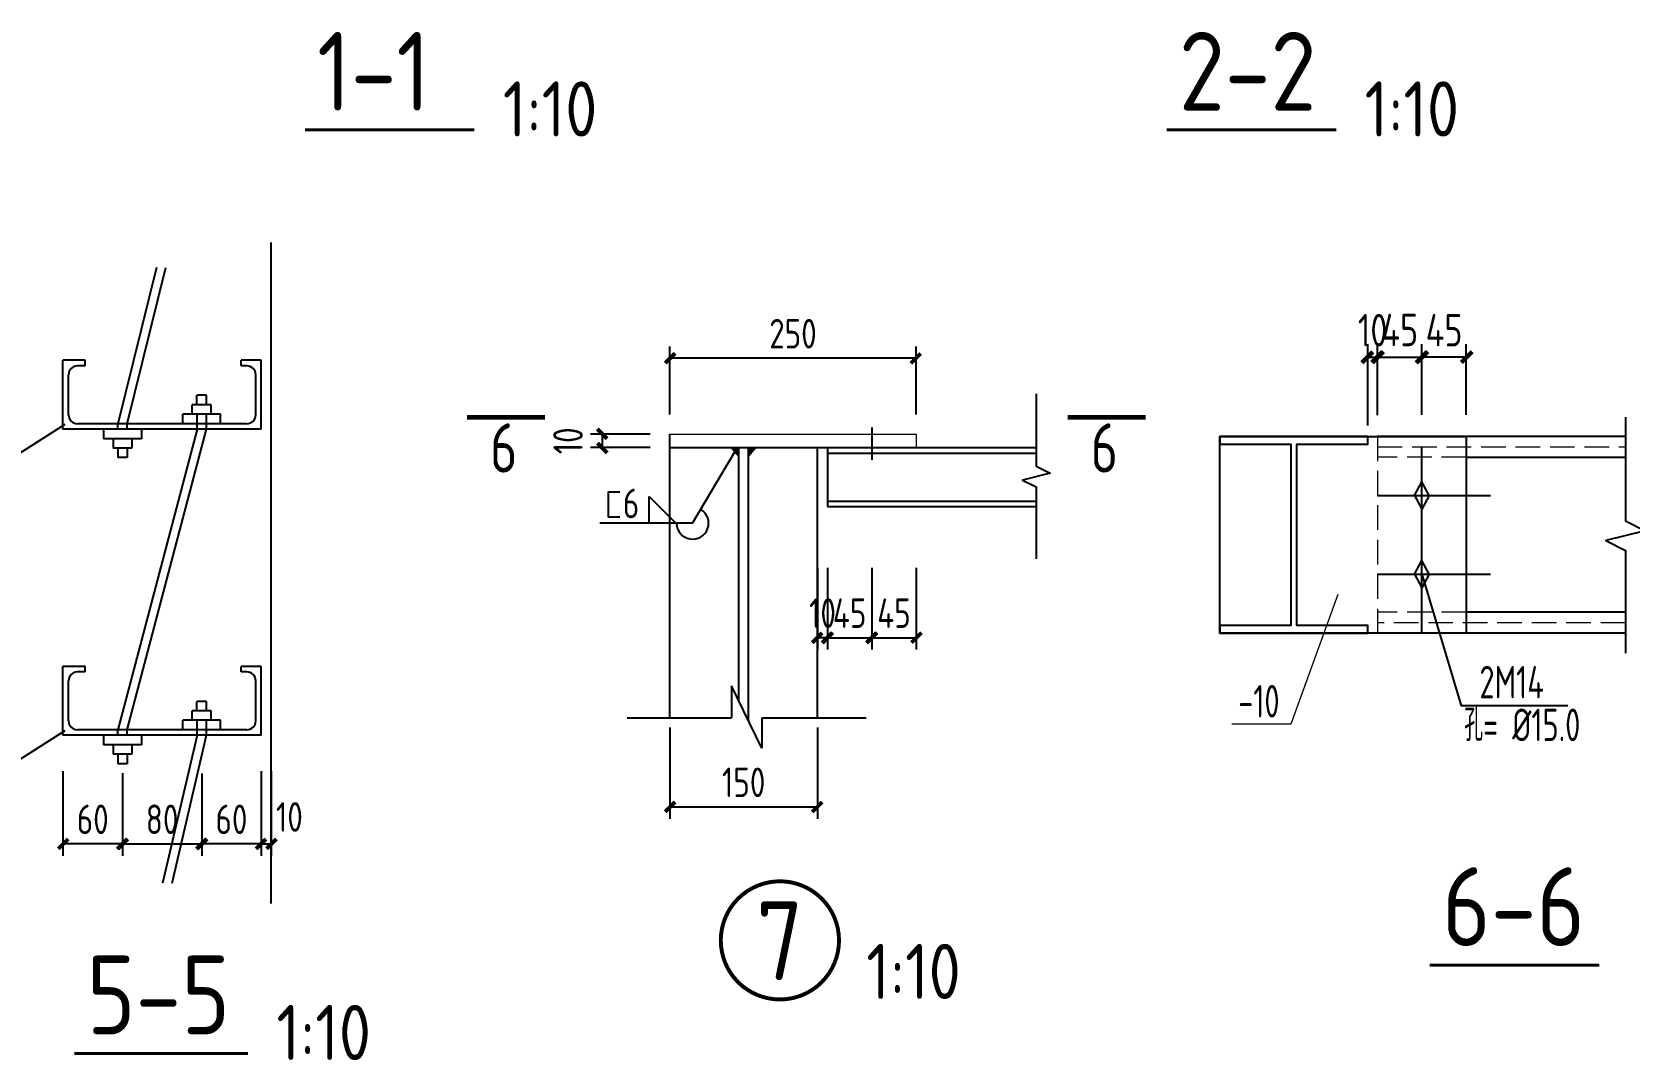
# Model space of a CAD drawing. Header units: millimetres. Extents: x 865974 to 875117, y 41124 to 44891.
# Drawn here: x 868926.3 to 869088.4, y 41325.7 to 41430.1 of the extents above; entities that cross this region are included whole.
import ezdxf

# ---------------------------------------------------------------- set-up
doc = ezdxf.new("R2010")
doc.units = ezdxf.units.MM
doc.header["$LTSCALE"] = 1000
doc.header["$MEASUREMENT"] = 0
doc.linetypes.add('DASH', pattern=[0.35, 0.25, -0.1])
doc.linetypes.add('DOTE', pattern=[2.42, 2, -0.2, 0.02, -0.2])
for name, color, linetype, lineweight in [('1', 4, 'Continuous', 70), ('D3', 62, 'Continuous', 9), ('LZ', 64, 'Continuous', 9), ('数字', 3, 'Continuous', 9)]:
    doc.layers.add(name, color=color, linetype=linetype, lineweight=lineweight)
for name, color, linetype in [('AXIS', 3, 'Continuous'), ('D1', 112, 'Continuous'), ('D2', 6, 'Continuous'), ('DIM', 7, 'Continuous'), ('DOTE', 1, 'DOTE'), ('M_Prof', 2, 'Continuous'), ('M_Thin', 7, 'Continuous'), ('PUB_DIM', 3, 'Continuous'), ('文字', 7, 'Continuous'), ('标注', 7, 'Continuous'), ('桩', 6, 'Continuous')]:
    doc.layers.add(name, color=color, linetype=linetype)
doc.styles.add('GBHZ', font='gbenor.shx', dxfattribs={"width": 0.9, "bigfont": 'gbcbig.shx'})
doc.dimstyles.new('Y10', dxfattribs={"dimscale": 0, "dimtxt": 3, "dimasz": 0.01, "dimexe": 1.2, "dimexo": 1, "dimgap": 1, "dimtad": 1, "dimdec": 0, "dimlfac": 10, "dimzin": 0, "dimdsep": 46, "dimtxsty": 'GBHZ', "dimblk1": 'DX', "dimblk2": 'DX', "dimsah": 1, "dimcen": 0.09, "dimdle": 1, "dimadec": 0, "dimazin": 0, "dimtfac": 1, "dimtdec": 0, "dimtix": 1, "dimtmove": 2, "dimatfit": 3, "dimldrblk": 'DX', "dimfxl": 0, "dimtolj": 1, "dimtzin": 0, "dimarcsym": 0})
doc.dimstyles.new('Y10(110)', dxfattribs={"dimscale": 1.1, "dimtxt": 3, "dimasz": 0.01, "dimexe": 1.2, "dimexo": 1, "dimgap": 1, "dimtad": 1, "dimdec": 0, "dimlfac": 10, "dimzin": 0, "dimdsep": 46, "dimtxsty": 'GBHZ', "dimblk1": 'DX', "dimblk2": 'DX', "dimsah": 1, "dimcen": 0.09, "dimdle": 1, "dimadec": 0, "dimazin": 0, "dimtfac": 1, "dimtdec": 0, "dimtix": 1, "dimtmove": 2, "dimatfit": 3, "dimldrblk": 'DX', "dimfxl": 0, "dimtolj": 1, "dimtzin": 0, "dimarcsym": 0})
doc.dimstyles.new('Y100', dxfattribs={"dimscale": 0, "dimtxt": 3, "dimasz": 0.01, "dimexe": 1.2, "dimexo": 2, "dimgap": 1, "dimtad": 1, "dimdec": 0, "dimlfac": 100, "dimzin": 0, "dimdsep": 46, "dimtxsty": 'GBHZ', "dimblk": 'DX', "dimcen": 0.09, "dimdle": 1, "dimclrd": 7, "dimclre": 7, "dimclrt": 7, "dimadec": 0, "dimazin": 0, "dimtfac": 1, "dimtdec": 0, "dimtix": 1, "dimtmove": 2, "dimatfit": 3, "dimldrblk": 'DX', "dimfxl": 0, "dimtolj": 1, "dimtzin": 0, "dimarcsym": 0})

# ---------------------------------------------------------------- blocks, each defined once
blk = doc.blocks.new('DX')
at = {"color": 0, "linetype": 'ByBlock', "const_width": 40}
blk.add_lwpolyline([(-54, -51), (46, 49)], dxfattribs=at)
blk = doc.blocks.new('*D96')
at = {"layer": 'Defpoints', "color": 0, "linetype": 'ByBlock', "transparency": 16777216}
for p in [(868943.54, 41355.78), (868949.59, 41356.02), (868943.54, 41347.63)]:
    blk.add_point(p, dxfattribs=at)
at = {"layer": 'DIM', "color": 0, "linetype": 'ByBlock', "lineweight": -2, "transparency": 16777216}
for p, q in [((868943.54, 41354.78), (868943.54, 41346.43)), ((868949.59, 41355.02), (868949.59, 41346.43)), ((868949.58, 41347.63), (868943.55, 41347.63))]:
    blk.add_line(p, q, dxfattribs=at)
at = {"layer": 'DIM', "color": 0, "linetype": 'ByBlock', "lineweight": -2, "transparency": 16777216, "xscale": 0.01, "yscale": 0.01, "zscale": 0.01, "rotation": 180}
blk.add_blockref('DX', (868943.54, 41347.63), dxfattribs=at)
at = {"layer": 'DIM', "color": 0, "linetype": 'ByBlock', "lineweight": -2, "transparency": 16777216, "xscale": 0.01, "yscale": 0.01, "zscale": 0.01}
blk.add_blockref('DX', (868949.59, 41347.63), dxfattribs=at)
at = {"layer": 'DIM', "color": 0, "linetype": 'ByBlock', "transparency": 16777216, "insert": (868946.56, 41350.13), "char_height": 3, "attachment_point": 5, "style": 'GBHZ'}
blk.add_mtext('\\A1;60', dxfattribs=at)
blk = doc.blocks.new('*D97')
at = {"layer": 'Defpoints', "color": 0, "linetype": 'ByBlock', "transparency": 16777216}
for p in [(868929.45, 41356.02), (868935.5, 41355.81), (868929.45, 41347.63)]:
    blk.add_point(p, dxfattribs=at)
at = {"layer": 'DIM', "color": 0, "linetype": 'ByBlock', "lineweight": -2, "transparency": 16777216}
for p, q in [((868929.45, 41355.02), (868929.45, 41346.43)), ((868935.5, 41354.81), (868935.5, 41346.43)), ((868935.49, 41347.63), (868929.46, 41347.63))]:
    blk.add_line(p, q, dxfattribs=at)
at = {"layer": 'DIM', "color": 0, "linetype": 'ByBlock', "lineweight": -2, "transparency": 16777216, "xscale": 0.01, "yscale": 0.01, "zscale": 0.01, "rotation": 180}
blk.add_blockref('DX', (868929.45, 41347.63), dxfattribs=at)
at = {"layer": 'DIM', "color": 0, "linetype": 'ByBlock', "lineweight": -2, "transparency": 16777216, "xscale": 0.01, "yscale": 0.01, "zscale": 0.01}
blk.add_blockref('DX', (868935.5, 41347.63), dxfattribs=at)
at = {"layer": 'DIM', "color": 0, "linetype": 'ByBlock', "transparency": 16777216, "insert": (868932.48, 41350.13), "char_height": 3, "attachment_point": 5, "style": 'GBHZ'}
blk.add_mtext('\\A1;60', dxfattribs=at)
blk = doc.blocks.new('*D98')
at = {"layer": 'Defpoints', "color": 0, "linetype": 'ByBlock', "transparency": 16777216}
for p in [(868949.59, 41356.02), (868950.59, 41356.02), (868950.59, 41347.63)]:
    blk.add_point(p, dxfattribs=at)
at = {"layer": 'DIM', "color": 0, "linetype": 'ByBlock', "lineweight": -2, "transparency": 16777216}
for p, q in [((868949.59, 41355.02), (868949.59, 41346.43)), ((868950.59, 41355.02), (868950.59, 41346.43)), ((868949.58, 41347.63), (868949.57, 41347.63)), ((868949.59, 41347.63), (868950.59, 41347.63)), ((868950.6, 41347.63), (868950.61, 41347.63))]:
    blk.add_line(p, q, dxfattribs=at)
at = {"layer": 'DIM', "color": 0, "linetype": 'ByBlock', "lineweight": -2, "transparency": 16777216, "xscale": 0.01, "yscale": 0.01, "zscale": 0.01}
blk.add_blockref('DX', (868949.59, 41347.63), dxfattribs=at)
at = {"layer": 'DIM', "color": 0, "linetype": 'ByBlock', "lineweight": -2, "transparency": 16777216, "xscale": 0.01, "yscale": 0.01, "zscale": 0.01, "rotation": 180}
blk.add_blockref('DX', (868950.59, 41347.63), dxfattribs=at)
at = {"layer": 'DIM', "color": 0, "linetype": 'ByBlock', "transparency": 16777216, "insert": (868952.44, 41350.37), "char_height": 3, "attachment_point": 5, "style": 'GBHZ'}
blk.add_mtext('\\A1;10', dxfattribs=at)
blk = doc.blocks.new('*D99')
at = {"layer": 'Defpoints', "color": 0, "linetype": 'ByBlock', "transparency": 16777216}
for p in [(868943.54, 41355.78), (868935.5, 41354.58), (868943.54, 41347.63)]:
    blk.add_point(p, dxfattribs=at)
at = {"layer": 'DIM', "color": 0, "linetype": 'ByBlock', "lineweight": -2, "transparency": 16777216}
for p, q in [((868935.5, 41353.58), (868935.5, 41346.43)), ((868943.54, 41354.78), (868943.54, 41346.43)), ((868935.51, 41347.63), (868943.53, 41347.63))]:
    blk.add_line(p, q, dxfattribs=at)
at = {"layer": 'DIM', "color": 0, "linetype": 'ByBlock', "lineweight": -2, "transparency": 16777216, "xscale": 0.01, "yscale": 0.01, "zscale": 0.01, "rotation": 180}
blk.add_blockref('DX', (868935.5, 41347.63), dxfattribs=at)
at = {"layer": 'DIM', "color": 0, "linetype": 'ByBlock', "lineweight": -2, "transparency": 16777216, "xscale": 0.01, "yscale": 0.01, "zscale": 0.01}
blk.add_blockref('DX', (868943.54, 41347.63), dxfattribs=at)
at = {"layer": 'DIM', "color": 0, "linetype": 'ByBlock', "transparency": 16777216, "insert": (868939.52, 41350.13), "char_height": 3, "attachment_point": 5, "style": 'GBHZ'}
blk.add_mtext('\\A1;80', dxfattribs=at)
blk = doc.blocks.new('*D408')
at = {"layer": 'Defpoints', "color": 0, "linetype": 'ByBlock', "transparency": 16777216}
for p in [(869067.39, 41397.06), (869067.39, 41390.12), (869071.89, 41390.12)]:
    blk.add_point(p, dxfattribs=at)
at = {"layer": 'DIM', "color": 0, "linetype": 'ByBlock', "lineweight": -2, "transparency": 16777216}
for p, q in [((869067.39, 41391.22), (869067.39, 41398.38)), ((869071.89, 41391.22), (869071.89, 41398.38)), ((869067.38, 41397.06), (869067.37, 41397.06)), ((869071.89, 41397.06), (869067.39, 41397.06)), ((869071.9, 41397.06), (869071.91, 41397.06))]:
    blk.add_line(p, q, dxfattribs=at)
at = {"layer": 'DIM', "color": 0, "linetype": 'ByBlock', "lineweight": -2, "transparency": 16777216, "xscale": 0.011, "yscale": 0.011, "zscale": 0.011}
blk.add_blockref('DX', (869067.39, 41397.06), dxfattribs=at)
at = {"layer": 'DIM', "color": 0, "linetype": 'ByBlock', "lineweight": -2, "transparency": 16777216, "xscale": 0.011, "yscale": 0.011, "zscale": 0.011, "rotation": 180}
blk.add_blockref('DX', (869071.89, 41397.06), dxfattribs=at)
at = {"layer": 'DIM', "color": 0, "linetype": 'ByBlock', "transparency": 16777216, "insert": (869069.64, 41399.81), "char_height": 3.3, "attachment_point": 5, "style": 'GBHZ'}
blk.add_mtext('\\A1;45', dxfattribs=at)
blk = doc.blocks.new('*D409')
at = {"layer": 'Defpoints', "color": 0, "linetype": 'ByBlock', "transparency": 16777216}
for p in [(869062.89, 41397.06), (869062.89, 41390.07), (869061.89, 41389.02)]:
    blk.add_point(p, dxfattribs=at)
at = {"layer": 'DIM', "color": 0, "linetype": 'ByBlock', "lineweight": -2, "transparency": 16777216}
for p, q in [((869061.89, 41390.12), (869061.89, 41398.38)), ((869062.89, 41391.17), (869062.89, 41398.38)), ((869061.88, 41397.06), (869061.87, 41397.06)), ((869061.89, 41397.06), (869062.89, 41397.06)), ((869062.9, 41397.06), (869062.91, 41397.06))]:
    blk.add_line(p, q, dxfattribs=at)
at = {"layer": 'DIM', "color": 0, "linetype": 'ByBlock', "lineweight": -2, "transparency": 16777216, "xscale": 0.011, "yscale": 0.011, "zscale": 0.011}
blk.add_blockref('DX', (869061.89, 41397.06), dxfattribs=at)
at = {"layer": 'DIM', "color": 0, "linetype": 'ByBlock', "lineweight": -2, "transparency": 16777216, "xscale": 0.011, "yscale": 0.011, "zscale": 0.011, "rotation": 180}
blk.add_blockref('DX', (869062.89, 41397.06), dxfattribs=at)
at = {"layer": 'DIM', "color": 0, "linetype": 'ByBlock', "transparency": 16777216, "insert": (869062.39, 41399.81), "char_height": 3.3, "attachment_point": 5, "style": 'GBHZ'}
blk.add_mtext('\\A1;10', dxfattribs=at)
blk = doc.blocks.new('*D410')
at = {"layer": 'Defpoints', "color": 0, "linetype": 'ByBlock', "transparency": 16777216}
for p in [(869067.39, 41397.08), (869062.89, 41390.07), (869067.39, 41390.13)]:
    blk.add_point(p, dxfattribs=at)
at = {"layer": 'DIM', "color": 0, "linetype": 'ByBlock', "lineweight": -2, "transparency": 16777216}
for p, q in [((869062.89, 41391.17), (869062.89, 41398.4)), ((869067.39, 41391.23), (869067.39, 41398.4)), ((869062.88, 41397.08), (869062.87, 41397.08)), ((869062.89, 41397.08), (869067.39, 41397.08)), ((869067.4, 41397.08), (869067.41, 41397.08))]:
    blk.add_line(p, q, dxfattribs=at)
at = {"layer": 'DIM', "color": 0, "linetype": 'ByBlock', "lineweight": -2, "transparency": 16777216, "xscale": 0.011, "yscale": 0.011, "zscale": 0.011}
blk.add_blockref('DX', (869062.89, 41397.08), dxfattribs=at)
at = {"layer": 'DIM', "color": 0, "linetype": 'ByBlock', "lineweight": -2, "transparency": 16777216, "xscale": 0.011, "yscale": 0.011, "zscale": 0.011, "rotation": 180}
blk.add_blockref('DX', (869067.39, 41397.08), dxfattribs=at)
at = {"layer": 'DIM', "color": 0, "linetype": 'ByBlock', "transparency": 16777216, "insert": (869065.14, 41399.83), "char_height": 3.3, "attachment_point": 5, "style": 'GBHZ'}
blk.add_mtext('\\A1;45', dxfattribs=at)
blk = doc.blocks.new('*D414')
at = {"layer": 'Defpoints', "color": 0, "linetype": 'ByBlock', "transparency": 16777216}
for p in [(869007.05, 41376.67), (869011.55, 41376.67), (869011.55, 41368.57)]:
    blk.add_point(p, dxfattribs=at)
at = {"layer": 'DIM', "color": 0, "linetype": 'ByBlock', "lineweight": -2, "transparency": 16777216}
for p, q in [((869007.05, 41375.67), (869007.05, 41367.37)), ((869011.55, 41375.67), (869011.55, 41367.37)), ((869007.04, 41368.57), (869007.03, 41368.57)), ((869007.05, 41368.57), (869011.55, 41368.57)), ((869011.56, 41368.57), (869011.57, 41368.57))]:
    blk.add_line(p, q, dxfattribs=at)
at = {"layer": 'DIM', "color": 0, "linetype": 'ByBlock', "lineweight": -2, "transparency": 16777216, "xscale": 0.01, "yscale": 0.01, "zscale": 0.01}
blk.add_blockref('DX', (869007.05, 41368.57), dxfattribs=at)
at = {"layer": 'DIM', "color": 0, "linetype": 'ByBlock', "lineweight": -2, "transparency": 16777216, "xscale": 0.01, "yscale": 0.01, "zscale": 0.01, "rotation": 180}
blk.add_blockref('DX', (869011.55, 41368.57), dxfattribs=at)
at = {"layer": 'DIM', "color": 0, "linetype": 'ByBlock', "transparency": 16777216, "insert": (869009.3, 41371.07), "char_height": 3, "attachment_point": 5, "style": 'GBHZ'}
blk.add_mtext('\\A1;45', dxfattribs=at)
blk = doc.blocks.new('*D415')
at = {"layer": 'Defpoints', "color": 0, "linetype": 'ByBlock', "transparency": 16777216}
for p in [(869011.55, 41376.67), (869016.05, 41376.67), (869016.05, 41368.57)]:
    blk.add_point(p, dxfattribs=at)
at = {"layer": 'DIM', "color": 0, "linetype": 'ByBlock', "lineweight": -2, "transparency": 16777216}
for p, q in [((869011.55, 41375.67), (869011.55, 41367.37)), ((869016.05, 41375.67), (869016.05, 41367.37)), ((869011.54, 41368.57), (869011.53, 41368.57)), ((869011.55, 41368.57), (869016.05, 41368.57)), ((869016.06, 41368.57), (869016.07, 41368.57))]:
    blk.add_line(p, q, dxfattribs=at)
at = {"layer": 'DIM', "color": 0, "linetype": 'ByBlock', "lineweight": -2, "transparency": 16777216, "xscale": 0.01, "yscale": 0.01, "zscale": 0.01}
blk.add_blockref('DX', (869011.55, 41368.57), dxfattribs=at)
at = {"layer": 'DIM', "color": 0, "linetype": 'ByBlock', "lineweight": -2, "transparency": 16777216, "xscale": 0.01, "yscale": 0.01, "zscale": 0.01, "rotation": 180}
blk.add_blockref('DX', (869016.05, 41368.57), dxfattribs=at)
at = {"layer": 'DIM', "color": 0, "linetype": 'ByBlock', "transparency": 16777216, "insert": (869013.8, 41371.07), "char_height": 3, "attachment_point": 5, "style": 'GBHZ'}
blk.add_mtext('\\A1;45', dxfattribs=at)
blk = doc.blocks.new('*D416')
at = {"layer": 'Defpoints', "color": 0, "linetype": 'ByBlock', "transparency": 16777216}
for p in [(869006.05, 41376.67), (869007.05, 41376.67), (869006.05, 41368.57)]:
    blk.add_point(p, dxfattribs=at)
at = {"layer": 'DIM', "color": 0, "linetype": 'ByBlock', "lineweight": -2, "transparency": 16777216}
for p, q in [((869006.05, 41375.67), (869006.05, 41367.37)), ((869007.05, 41375.67), (869007.05, 41367.37)), ((869006.04, 41368.57), (869006.03, 41368.57)), ((869007.05, 41368.57), (869006.05, 41368.57)), ((869007.06, 41368.57), (869007.07, 41368.57))]:
    blk.add_line(p, q, dxfattribs=at)
at = {"layer": 'DIM', "color": 0, "linetype": 'ByBlock', "lineweight": -2, "transparency": 16777216, "xscale": 0.01, "yscale": 0.01, "zscale": 0.01}
blk.add_blockref('DX', (869006.05, 41368.57), dxfattribs=at)
at = {"layer": 'DIM', "color": 0, "linetype": 'ByBlock', "lineweight": -2, "transparency": 16777216, "xscale": 0.01, "yscale": 0.01, "zscale": 0.01, "rotation": 180}
blk.add_blockref('DX', (869007.05, 41368.57), dxfattribs=at)
at = {"layer": 'DIM', "color": 0, "linetype": 'ByBlock', "transparency": 16777216, "insert": (869006.55, 41371.07), "char_height": 3, "attachment_point": 5, "style": 'GBHZ'}
blk.add_mtext('\\A1;10', dxfattribs=at)
blk = doc.blocks.new('*D417')
at = {"layer": 'Defpoints', "color": 0, "linetype": 'ByBlock', "transparency": 16777216}
for p in [(868991.05, 41396.95), (868991.05, 41390.26), (869016.05, 41390.26)]:
    blk.add_point(p, dxfattribs=at)
at = {"layer": 'DIM', "color": 0, "linetype": 'ByBlock', "lineweight": -2, "transparency": 16777216}
for p, q in [((868991.05, 41391.26), (868991.05, 41398.15)), ((869016.05, 41391.26), (869016.05, 41398.15)), ((869016.04, 41396.95), (868991.06, 41396.95))]:
    blk.add_line(p, q, dxfattribs=at)
at = {"layer": 'DIM', "color": 0, "linetype": 'ByBlock', "lineweight": -2, "transparency": 16777216, "xscale": 0.01, "yscale": 0.01, "zscale": 0.01, "rotation": 180}
blk.add_blockref('DX', (868991.05, 41396.95), dxfattribs=at)
at = {"layer": 'DIM', "color": 0, "linetype": 'ByBlock', "lineweight": -2, "transparency": 16777216, "xscale": 0.01, "yscale": 0.01, "zscale": 0.01}
blk.add_blockref('DX', (869016.05, 41396.95), dxfattribs=at)
at = {"layer": 'DIM', "color": 0, "linetype": 'ByBlock', "transparency": 16777216, "insert": (869003.55, 41399.45), "char_height": 3, "attachment_point": 5, "style": 'GBHZ'}
blk.add_mtext('\\A1;250', dxfattribs=at)
blk = doc.blocks.new('*D418')
at = {"layer": 'Defpoints', "color": 0, "linetype": 'ByBlock', "transparency": 16777216}
for p in [(868991.05, 41360.44), (869006.05, 41360.44), (869006.05, 41351.39)]:
    blk.add_point(p, dxfattribs=at)
at = {"layer": 'DIM', "color": 0, "linetype": 'ByBlock', "lineweight": -2, "transparency": 16777216}
for p, q in [((868991.05, 41359.44), (868991.05, 41350.19)), ((869006.05, 41359.44), (869006.05, 41350.19)), ((868991.06, 41351.39), (869006.04, 41351.39))]:
    blk.add_line(p, q, dxfattribs=at)
at = {"layer": 'DIM', "color": 0, "linetype": 'ByBlock', "lineweight": -2, "transparency": 16777216, "xscale": 0.01, "yscale": 0.01, "zscale": 0.01, "rotation": 180}
blk.add_blockref('DX', (868991.05, 41351.39), dxfattribs=at)
at = {"layer": 'DIM', "color": 0, "linetype": 'ByBlock', "lineweight": -2, "transparency": 16777216, "xscale": 0.01, "yscale": 0.01, "zscale": 0.01}
blk.add_blockref('DX', (869006.05, 41351.39), dxfattribs=at)
at = {"layer": 'DIM', "color": 0, "linetype": 'ByBlock', "transparency": 16777216, "insert": (868998.55, 41353.89), "char_height": 3, "attachment_point": 5, "style": 'GBHZ'}
blk.add_mtext('\\A1;150', dxfattribs=at)
blk = doc.blocks.new('*D419')
at = {"layer": 'Defpoints', "color": 0, "transparency": 16777216}
for p in [(868991.05, 41389.24), (868984.19, 41387.89), (868991.05, 41387.89)]:
    blk.add_point(p, dxfattribs=at)
at = {"layer": '标注', "color": 7, "lineweight": -2, "transparency": 16777216}
for p, q in [((868989.05, 41389.24), (868982.99, 41389.24)), ((868984.19, 41389.25), (868984.19, 41389.26)), ((868984.19, 41389.24), (868984.19, 41387.89)), ((868989.05, 41387.89), (868982.99, 41387.89)), ((868984.19, 41387.88), (868984.19, 41387.87))]:
    blk.add_line(p, q, dxfattribs=at)
at = {"layer": '标注', "color": 7, "lineweight": -2, "transparency": 16777216, "xscale": 0.01, "yscale": 0.01, "zscale": 0.01}
for p, rotation in [((868984.19, 41389.24), 270), ((868984.19, 41387.89), 90)]:
    blk.add_blockref('DX', p, dxfattribs=dict(at, rotation=rotation))
at = {"layer": '标注', "color": 7, "transparency": 16777216, "insert": (868980.72, 41388.57), "char_height": 3, "attachment_point": 5, "rotation": 90, "style": 'GBHZ'}
blk.add_mtext('\\A1;10', dxfattribs=at)

msp = doc.modelspace()

# ---------------------------------------------------------------- linework, layer by layer
at = {"color": 251}
for p, q in [((868950.587, 41341.586), (868950.587, 41408.7)), ((868929.643, 41390.215, 1.667), (868923.766, 41386.461, -1.667)), ((868929.643, 41359.126, 1.667), (868923.766, 41355.372, -1.667))]:
    msp.add_line(p, q, dxfattribs=at)
at = {"linetype": 'ByBlock', "ltscale": 0.5, "const_width": 0.4}
msp.add_lwpolyline([(868996.226, 41337.835, 1), (869008.226, 41337.835, 1)], format="xyb", close=True, dxfattribs=at)
at = {"layer": '1', "const_width": 0.48}
for points in [[(868970.465, 41390.969), (868978.387, 41390.969)], [(869031.431, 41390.969), (869039.353, 41390.969)]]:
    msp.add_lwpolyline(points, dxfattribs=at)
at = {"layer": 'D1', "color": 251}
for p, q in [((868993.366, 41380.204), (868997.665, 41387.439)), ((868988.96, 41380.204), (868988.96, 41382.908)), ((868988.96, 41382.908), (868991.665, 41380.204)), ((868993.366, 41380.204), (868983.958, 41380.204)), ((869067.392, 41375.019), (869071.377, 41361.648)), ((869000.385, 41357.352), (868997.308, 41363.674)), ((868997.308, 41363.674), (868997.308, 41360.438)), ((869082.2, 41361.648), (869071.377, 41361.648)), ((868986.722, 41360.438), (868997.308, 41360.438)), ((869000.385, 41360.438), (869010.991, 41360.438)), ((869000.385, 41360.438), (869000.385, 41357.352))]:
    msp.add_line(p, q, dxfattribs=at)
msp.add_lwpolyline([(868985.963, 41380.824), (868984.826, 41380.824), (868984.826, 41383.376), (868985.963, 41383.376)], dxfattribs=at)
msp.add_arc((868993.366, 41380.204), 1.623, 180, 59.28688, dxfattribs=at)
at = {"layer": 'D2'}
for p, q in [((868938.949, 41406.17), (868935.019, 41390.313)), ((868935.981, 41390.313), (868939.911, 41406.17)), ((868931.714, 41396.748), (868929.454, 41396.748)), ((868929.454, 41389.75), (868929.454, 41396.748)), ((868931.714, 41396.185), (868930.925, 41396.185)), ((868931.714, 41396.185), (868931.714, 41396.748)), ((868949.587, 41396.748), (868947.534, 41396.748)), ((868947.534, 41396.185), (868947.534, 41396.748)), ((868948.122, 41396.185), (868947.534, 41396.185)), ((868949.587, 41389.75), (868949.587, 41396.748)), ((868930.024, 41391.215), (868930.024, 41395.283)), ((868949.024, 41391.215), (868949.024, 41395.283)), ((868944.02, 41393.197), (868943.059, 41393.196)), ((868943.059, 41392.235), (868943.059, 41393.196)), ((868944.021, 41392.235), (868944.02, 41393.197)), ((868945.463, 41391.274), (868941.617, 41391.273)), ((868941.617, 41390.311), (868941.617, 41391.273)), ((868942.578, 41391.273), (868942.578, 41392.235)), ((868944.501, 41392.235), (868942.578, 41392.235)), ((868943.068, 41389.75), (868943.069, 41391.273)), ((868944.03, 41389.75), (868944.03, 41391.284)), ((868944.502, 41391.274), (868944.501, 41392.235)), ((868945.464, 41390.312), (868945.463, 41391.274)), ((868949.587, 41389.75), (868929.454, 41389.75)), ((868948.122, 41390.313), (868930.925, 41390.313)), ((868933.576, 41389.752), (868933.576, 41388.79)), ((868935.019, 41389.752), (868935.019, 41390.313)), ((868943.068, 41389.75), (868935.019, 41359.224)), ((868935.98, 41389.751), (868935.981, 41390.313)), ((868935.981, 41359.224), (868944.03, 41389.75)), ((868937.423, 41389.751), (868937.423, 41388.789)), ((868991.05, 41360.438), (868991.05, 41389.242)), ((869011.55, 41389.918), (869011.55, 41386.65)), ((868937.423, 41388.789), (868933.576, 41388.79)), ((868934.538, 41388.79), (868934.537, 41387.828)), ((868936.461, 41387.828), (868934.537, 41387.828)), ((868935.018, 41387.828), (868935.018, 41386.867)), ((868935.98, 41387.828), (868935.98, 41386.866)), ((868936.461, 41388.789), (868936.461, 41387.828)), ((868991.05, 41387.89), (869028.249, 41387.89)), ((868998.05, 41362.149), (868998.05, 41387.89)), ((868999.05, 41360.094), (868999.05, 41387.89)), ((869006.05, 41360.438), (869006.05, 41387.89)), ((869007.047, 41387.89), (869007.047, 41381.891)), ((869054.393, 41389.022), (869061.892, 41389.022)), ((869062.892, 41389.022), (869071.892, 41389.022)), ((869088.045, 41389.022), (869062.892, 41389.022)), ((868935.98, 41386.866), (868935.018, 41386.867)), ((869007.047, 41387.326), (869028.249, 41387.326)), ((869088.045, 41386.881), (869071.892, 41386.881)), ((869007.047, 41382.455), (869028.249, 41382.455)), ((869007.047, 41381.891), (869028.249, 41381.891)), ((869088.045, 41371.163), (869071.892, 41371.163)), ((869088.045, 41369.022), (869062.892, 41369.022)), ((868931.714, 41365.659), (868929.454, 41365.659)), ((868929.454, 41358.661), (868929.454, 41365.659)), ((868931.714, 41365.096), (868930.925, 41365.096)), ((868931.714, 41365.096), (868931.714, 41365.659)), ((868949.587, 41365.659), (868947.534, 41365.659)), ((868947.534, 41365.096), (868947.534, 41365.659)), ((868948.122, 41365.096), (868947.534, 41365.096)), ((868949.587, 41358.661), (868949.587, 41365.659)), ((868930.024, 41360.126), (868930.024, 41364.194)), ((868949.024, 41360.126), (868949.024, 41364.194)), ((868943.059, 41361.146), (868943.059, 41362.108)), ((868944.02, 41362.108), (868943.059, 41362.108)), ((868944.021, 41361.146), (868944.02, 41362.108)), ((868945.463, 41360.185), (868941.617, 41360.184)), ((868941.617, 41359.222), (868941.617, 41360.184)), ((868942.578, 41360.184), (868942.578, 41361.146)), ((868944.501, 41361.146), (868942.578, 41361.146)), ((868943.068, 41358.661), (868943.069, 41360.184)), ((868944.03, 41358.661), (868944.03, 41360.195)), ((868944.502, 41360.185), (868944.501, 41361.146)), ((868945.464, 41359.223), (868945.463, 41360.185)), ((868949.587, 41358.661), (868929.454, 41358.661)), ((868948.122, 41359.224), (868930.925, 41359.224)), ((868933.576, 41358.663), (868933.576, 41357.701)), ((868935.019, 41358.663), (868935.019, 41359.224)), ((868935.98, 41358.662), (868935.981, 41359.224)), ((868937.423, 41358.662), (868937.423, 41357.7)), ((868943.068, 41358.661), (868939.571, 41343.66)), ((868940.533, 41343.66), (868944.03, 41358.661)), ((868937.423, 41357.7), (868933.576, 41357.701)), ((868934.538, 41357.701), (868934.537, 41356.74)), ((868936.461, 41357.701), (868936.461, 41356.739)), ((868936.461, 41356.739), (868934.537, 41356.74)), ((868935.018, 41356.739), (868935.018, 41355.778)), ((868935.98, 41355.777), (868935.018, 41355.778)), ((868935.98, 41356.739), (868935.98, 41355.777))]:
    msp.add_line(p, q, dxfattribs=at)
for centre, start, end in [((868930.925, 41395.283), 90, 180), ((868948.122, 41395.283), 0, 90), ((868930.925, 41391.215), 180, 270), ((868948.122, 41391.215), 270, 0), ((868930.925, 41364.194), 90, 180), ((868948.122, 41364.194), 0, 90), ((868930.925, 41360.126), 180, 270), ((868948.122, 41360.126), 270, 0)]:
    msp.add_arc(centre, 0.902, start, end, dxfattribs=at)
at = {"layer": 'D3'}
for p, q in [((868991.05, 41389.242), (869016.05, 41389.242)), ((869016.05, 41389.242), (869016.05, 41387.89)), ((868998.05, 41386.988), (868997.279, 41387.89)), ((868999.05, 41386.988), (868999.822, 41387.89))]:
    msp.add_line(p, q, dxfattribs=at)
for points in [[(868998.05, 41386.988), (868998.05, 41387.89), (868997.279, 41387.89), (868998.05, 41387.89)], [(868999.05, 41386.988), (868999.05, 41387.89), (868999.822, 41387.89), (868999.05, 41387.89)]]:
    msp.add_solid(points, dxfattribs=at)
at = {"layer": 'DOTE', "linetype": 'DOTE', "ltscale": 0.01}
for p, q in [((869067.392, 41369.022), (869067.392, 41387.951)), ((869062.892, 41383.022), (869074.343, 41383.022)), ((869062.892, 41375.019), (869074.343, 41375.019))]:
    msp.add_line(p, q, dxfattribs=at)
at = {"layer": 'LZ', "color": 251, "linetype": 'DASH', "ltscale": 0.01}
for p, q in [((869062.892, 41389.022), (869062.892, 41369.022)), ((869062.892, 41387.951), (869088.045, 41387.951)), ((869071.892, 41386.924), (869062.892, 41386.924)), ((869071.892, 41371.163), (869062.892, 41371.163)), ((869088.045, 41370.093), (869062.892, 41370.093))]:
    msp.add_line(p, q, dxfattribs=at)
at = {"layer": 'M_Prof'}
msp.add_lwpolyline([(869046.892, 41369.022), (869061.892, 41369.022), (869061.892, 41369.822), (869054.692, 41369.822), (869054.692, 41388.222), (869061.892, 41388.222), (869061.892, 41389.022), (869046.892, 41389.022), (869046.892, 41388.222), (869054.092, 41388.222), (869054.092, 41369.822), (869046.892, 41369.822)], close=True, dxfattribs=at)
at = {"layer": 'M_Thin', "color": 7}
for points in [[(869028.249, 41393.354), (869028.249, 41385.984), (869029.649, 41385.284), (869026.849, 41384.584), (869028.249, 41383.884), (869028.249, 41376.586)], [(869088.045, 41390.976), (869088.045, 41380.446), (869090.045, 41379.446), (869086.045, 41378.446), (869088.045, 41377.446), (869088.045, 41367.022)]]:
    msp.add_lwpolyline(points, dxfattribs=at)
at = {"layer": '数字'}
for p, q in [((869058.851, 41372.966), (869054.098, 41359.781)), ((869054.098, 41359.781), (869048.082, 41359.781))]:
    msp.add_line(p, q, dxfattribs=at)
at = {"layer": '文字', "color": 6, "const_width": 0.32}
for points in [[(868954.011, 41420.149), (868971.225, 41420.149)], [(869041.477, 41420.149), (869058.691, 41420.149)], [(868930.613, 41326.348), (868948.247, 41326.348)]]:
    msp.add_lwpolyline(points, dxfattribs=at)
at = {"layer": '文字', "color": 6, "const_width": 0.32, "elevation": -5}
msp.add_lwpolyline([(869068.191, 41335.314), (869085.405, 41335.314)], dxfattribs=at)
at = {"layer": '标注'}
msp.add_lwpolyline([(869046.892, 41389.022), (869071.892, 41389.022), (869071.892, 41369.022), (869046.892, 41369.022)], close=True, dxfattribs=at)
at = {"layer": '桩'}
for p, q in [((868937.423, 41389.751), (868933.576, 41389.752)), ((869071.892, 41386.022), (869071.892, 41372.022)), ((869066.643, 41383.022), (869067.392, 41384.403)), ((869068.14, 41383.022), (869067.392, 41384.403)), ((869066.643, 41383.022), (869067.392, 41381.641)), ((869068.14, 41383.022), (869067.392, 41381.641)), ((869066.643, 41375.019), (869067.392, 41376.4)), ((869068.14, 41375.019), (869067.392, 41376.4)), ((869066.643, 41375.019), (869067.392, 41373.638)), ((869068.14, 41375.019), (869067.392, 41373.638)), ((868937.423, 41358.662), (868933.576, 41358.663))]:
    msp.add_line(p, q, dxfattribs=at)

# ---------------------------------------------------------------- texts
at = {"layer": 'AXIS', "style": 'GBHZ', "width": 0.8}
for s, p in [('2M14', (869073.228, 41362.414)), ('-10', (869048.745, 41360.471)), ('孔= %%C15.0', (869071.696, 41358.07))]:
    msp.add_text(s, height=3.3, dxfattribs=at).set_placement(p)
at = {"layer": 'PUB_DIM', "style": 'GBHZ', "width": 0.9}
for p in [(868972.809, 41385.349), (869033.775, 41385.349)]:
    msp.add_text('6', height=5, dxfattribs=at).set_placement(p)
at = {"layer": '数字', "style": 'GBHZ', "width": 0.9}
msp.add_text('6', height=3, dxfattribs=at).set_placement((868986.288, 41380.712))
at = {"layer": '文字', "color": 6, "style": 'GBHZ'}
for s, height, p in [('1-1', 8, (868955.262, 41422.1)), ('2-2', 8, (869042.728, 41422.1)), ('1:10', 5.6, (868974.104, 41419.479)), ('1:10', 5.6, (869061.571, 41419.479)), ('6-6', 8, (869069.442, 41337.265, -5)), ('7', 8, (868999.831, 41333.801)), ('1:10', 5.6, (869010.993, 41331.883, -0.009)), ('5-5', 8, (868931.864, 41328.3)), ('1:10', 5.6, (868951.126, 41325.679))]:
    msp.add_text(s, height=height, dxfattribs=at).set_placement(p)

# ---------------------------------------------------------------- dimensions: what is measured, and where the dimension line sits
at = {"layer": 'DIM', "linetype": 'ByBlock'}
for base, p1, p2, picture, middle in [((868991.05, 41396.948), (869016.05, 41390.258), (868991.05, 41390.258), '*D417', (869003.55, 41399.448)), ((869011.55, 41368.573), (869007.05, 41376.666), (869011.55, 41376.666), '*D414', (869009.3, 41371.073)), ((869016.05, 41368.573), (869011.55, 41376.666), (869016.05, 41376.666), '*D415', (869013.8, 41371.073)), ((869006.05, 41351.388), (868991.05, 41360.438), (869006.05, 41360.438), '*D418', (868998.55, 41353.888))]:
    dim = msp.add_linear_dim(base=base, p1=p1, p2=p2, dimstyle='Y10', override={"dimscale": 1}, dxfattribs=at)
    dim.commit()
    dim.dimension.update_dxf_attribs({"geometry": picture, "text_midpoint": middle})
at = {"layer": 'DIM', "color": 6, "linetype": 'ByBlock'}
for base, p1, p2, picture, middle in [((869062.892, 41397.065), (869061.892, 41389.022), (869062.892, 41390.068), '*D409', (869062.392, 41399.815)), ((869067.392, 41397.079), (869062.892, 41390.068), (869067.392, 41390.132), '*D410', (869065.142, 41399.829))]:
    dim = msp.add_linear_dim(base=base, p1=p1, p2=p2, dimstyle='Y10(110)', override={"dimtxsty": 'GBHZ'}, dxfattribs=at)
    dim.commit()
    dim.dimension.update_dxf_attribs({"geometry": picture, "text_midpoint": middle})
dim = msp.add_linear_dim(base=(869067.392, 41397.065), p1=(869071.892, 41390.118), p2=(869067.392, 41390.118), angle=180, dimstyle='Y10(110)', override={"dimtxsty": 'GBHZ'}, dxfattribs=at)
dim.commit()
dim.dimension.update_dxf_attribs({"geometry": '*D408', "text_midpoint": (869069.642, 41399.815)})
at = {"layer": 'DIM', "linetype": 'ByBlock'}
dim = msp.add_linear_dim(base=(869006.05, 41368.573), p1=(869007.05, 41376.666), p2=(869006.05, 41376.666), angle=180, dimstyle='Y10', override={"dimscale": 1}, dxfattribs=at)
dim.commit()
dim.dimension.update_dxf_attribs({"geometry": '*D416', "text_midpoint": (869006.55, 41371.073)})
at = {"layer": 'DIM', "color": 0, "linetype": 'ByBlock'}
for base, p1, p2, picture, middle in [((868929.454, 41347.63), (868935.499, 41355.811), (868929.454, 41356.02), '*D97', (868932.476, 41350.13)), ((868943.54, 41347.63), (868949.587, 41356.02), (868943.54, 41355.778), '*D96', (868946.563, 41350.13))]:
    dim = msp.add_linear_dim(base=base, p1=p1, p2=p2, angle=180, dimstyle='Y10', override={"dimscale": 1}, dxfattribs=at)
    dim.commit()
    dim.dimension.update_dxf_attribs({"geometry": picture, "text_midpoint": middle})
dim = msp.add_linear_dim(base=(868943.54, 41347.63), p1=(868935.499, 41354.577), p2=(868943.54, 41355.778), dimstyle='Y10', override={"dimscale": 1}, dxfattribs=at)
dim.commit()
dim.dimension.update_dxf_attribs({"geometry": '*D99', "text_midpoint": (868939.519, 41350.13)})
dim = msp.add_linear_dim(base=(868950.587, 41347.63), p1=(868949.587, 41356.02), p2=(868950.587, 41356.02), dimstyle='Y10', override={"dimscale": 1}, dxfattribs=at)
dim.commit()
dim.dimension.update_dxf_attribs({"geometry": '*D98', "text_midpoint": (868952.443, 41350.375), "dimtype": 160})
at = {"layer": '标注'}
dim = msp.add_linear_dim(base=(868984.188, 41387.89), p1=(868991.05, 41389.242), p2=(868991.05, 41387.89), angle=90, text='10', dimstyle='Y100', override={"dimscale": 1}, dxfattribs=at)
dim.commit()
dim.dimension.update_dxf_attribs({"geometry": '*D419', "text_midpoint": (868980.721, 41388.566), "dimtype": 160})

doc.saveas('drawing.dxf')
